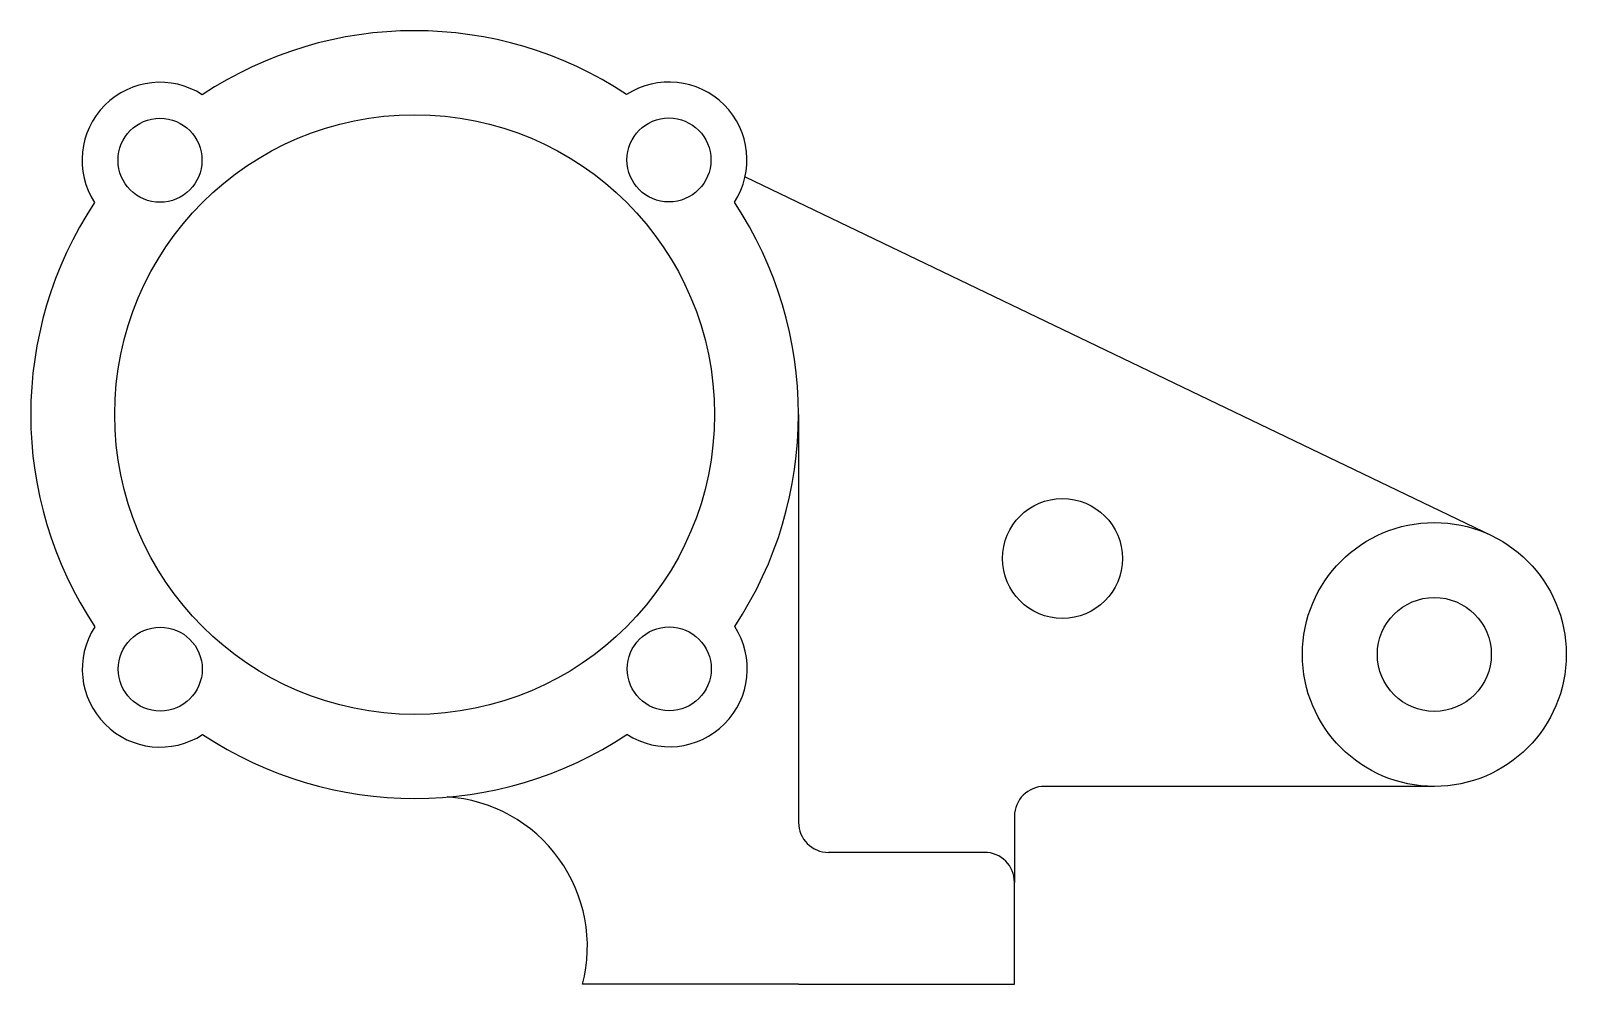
# Model space of a CAD drawing. Header units: millimetres. Extents: x 2295 to 2551, y 1578 to 1737.
import ezdxf

# ---------------------------------------------------------------- set-up
doc = ezdxf.new("R2010")
doc.units = ezdxf.units.MM

# ---------------------------------------------------------------- blocks, each defined once
blk = doc.blocks.new('*U2')
blk.add_circle((0, 0), 7)
blk = doc.blocks.new('*U3')
at = {"color": 0, "linetype": 'ByBlock', "lineweight": -2, "transparency": 16777216}
for p, rotation in [((2316.35, 1715.78), 90.00000000000001), ((2316.39, 1630.93), 180), ((2401.25, 1630.98), 270)]:
    blk.add_blockref('*U2', p, dxfattribs=dict(at, rotation=rotation))
blk.add_blockref('*U2', (2401.2, 1715.83), dxfattribs=at)

msp = doc.modelspace()

# ---------------------------------------------------------------- linework, layer by layer
for p, q in [((2413.89, 1713), (2538.33, 1653.21)), ((2422.8, 1673.38), (2422.8, 1605.38)), ((2528.8, 1611.38), (2463.8, 1611.38)), ((2458.8, 1606.38), (2458.8, 1595.38)), ((2453.8, 1600.38), (2427.8, 1600.38)), ((2458.8, 1578.38), (2458.8, 1595.38)), ((2422.8, 1578.38), (2386.8, 1578.38)), ((2422.8, 1578.38), (2458.8, 1578.38))]:
    msp.add_line(p, q)
for centre, radius in [((2358.8, 1673.38), 50), ((2466.8, 1649.38), 10), ((2528.8, 1633.38), 22), ((2528.8, 1633.38), 9.5)]:
    msp.add_circle(centre, radius)
for centre, radius, start, end in [((2358.8, 1673.38), 64, 56.4859, 123.5742), ((2316.35, 1715.78), 13, 57.1299, 212.9303), ((2401.2, 1715.83), 13, 327.1299, 122.9302), ((2358.8, 1673.38), 64, 146.4859, 213.5742), ((2358.8, 1673.38), 64, 326.4859, 33.5742), ((2316.39, 1630.93), 13, 147.1299, 302.9303), ((2401.25, 1630.98), 13, 237.1299, 32.9303), ((2358.8, 1673.38), 64, 236.4859, 303.5742), ((2463.8, 1606.38), 5, 90, 180), ((2362.6, 1584.67), 25, 345.4377, 86.2372), ((2427.8, 1605.38), 5, 180, 270), ((2453.8, 1595.38), 5, 0, 90)]:
    msp.add_arc(centre, radius, start, end)

# ---------------------------------------------------------------- block references
msp.add_blockref('*U3', (0, 0))

doc.saveas('drawing.dxf')
